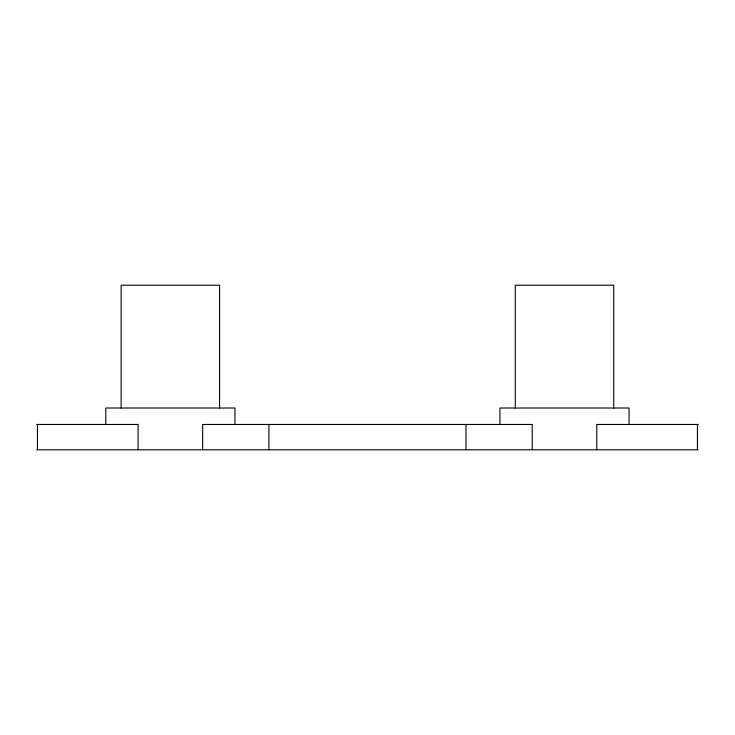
<?xml version="1.0" encoding="UTF-8"?>
<svg xmlns="http://www.w3.org/2000/svg" width="735" height="735" viewBox="0 0 735 735"><rect width="100%" height="100%" fill="white"/><g stroke="black" fill="none" stroke-linecap="round" stroke-linejoin="round"><path stroke-width="1.1" d="M36.75 424.472L138.079 424.472L138.079 449.792M698.25 424.472L596.792 424.472L596.792 449.792M36.75 449.792L698.25 449.792M697.442 424.472L697.442 449.792M629.077 424.472L629.077 408.008L499.947 408.008L499.947 424.472M613.725 408.008L613.725 285.208L515.299 285.208L515.299 408.008M532.232 449.792L532.232 424.472L202.649 424.472L202.649 449.792M465.972 424.472L465.972 449.792M268.9 424.472L268.9 449.792M234.924 424.472L234.924 408.008L105.803 408.008L105.803 424.472M219.581 408.008L219.581 285.208L121.146 285.208L121.146 408.008M37.439 424.472L37.439 449.792"/></g></svg>
